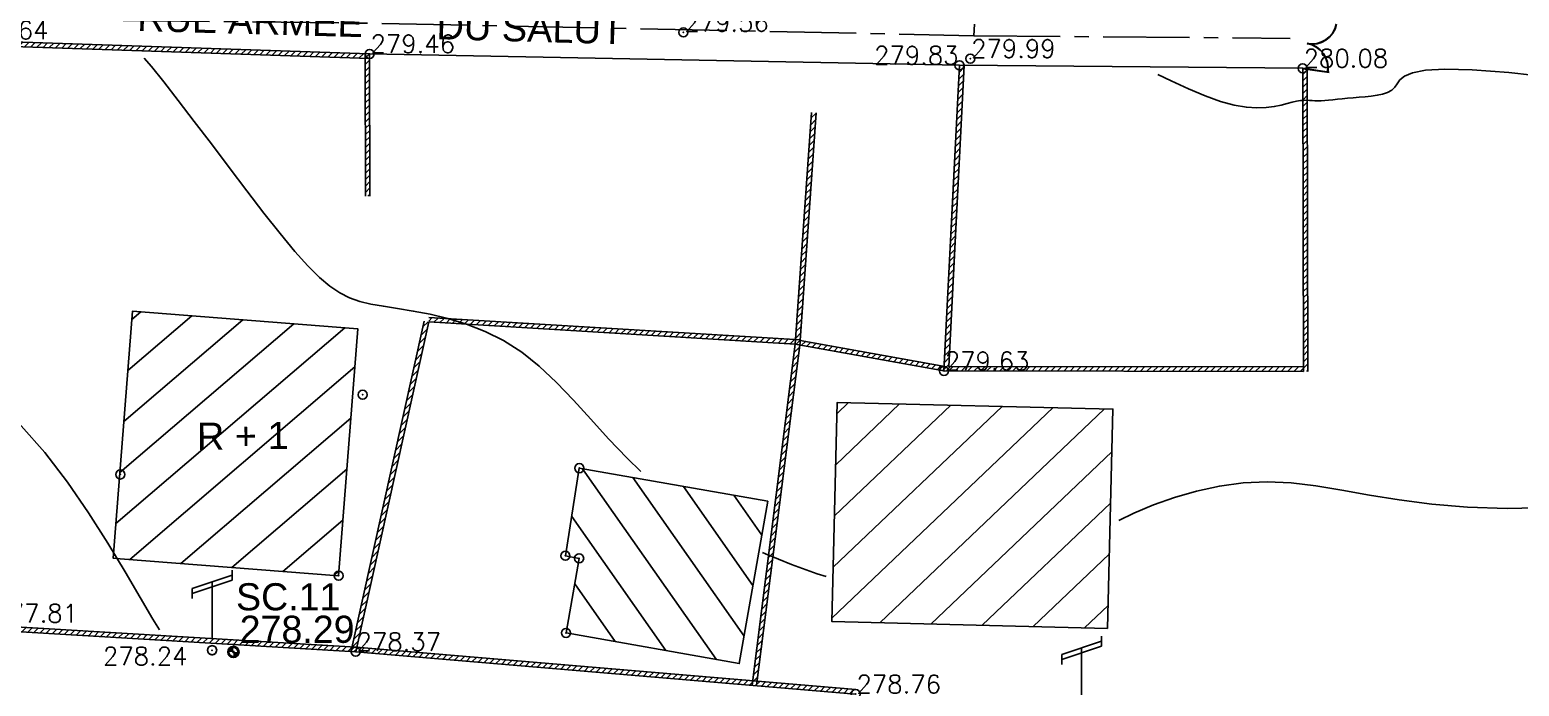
# Model space of a CAD drawing. Header units: millimetres. Extents: x 524954 to 526204, y 9523489 to 9524010.
# Drawn here: x 525629.2 to 525711.5, y 9523721.5 to 9523757.7 of the extents above; entities that cross this region are included whole.
import ezdxf
from ezdxf.enums import TextEntityAlignment as Align

# ---------------------------------------------------------------- set-up
doc = ezdxf.new("R2010")
doc.units = ezdxf.units.MM
doc.header["$PDMODE"] = 32
doc.header["$PDSIZE"] = 0.5
doc.linetypes.add('AXES2', pattern=[28.575, 19.05, -3.175, 3.175, -3.175])
doc.linetypes.add('CACHE2', pattern=[4.7625, 3.175, -1.5875])
for name, color, linetype in [('Axe_Piste', 3, 'AXES2'), ('Bati', 6, 'Continuous'), ('Bati_H', 1, 'Continuous'), ('Cloture', 7, 'Continuous'), ('CN_01_00', 3, 'Continuous'), ('CN_02_00', 4, 'Continuous'), ('CN_10_00', 1, 'Continuous'), ('Murs', 1, 'Continuous'), ('Réseau_Electrique', 1, 'CACHE2'), ('TopoAlt', 3, 'Continuous'), ('TopoAlt polygo', 7, 'Continuous'), ('TOPOJIS', 7, 'Continuous'), ('TOPOJIS polygo', 1, 'Continuous'), ('TopoMat polygo', 1, 'Continuous'), ('Toponomie', 7, 'CACHE2')]:
    doc.layers.add(name, color=color, linetype=linetype)
doc.styles.add('Arial 1.0', font='arial.ttf', dxfattribs={"width": 0.99, "height": 1})
doc.styles.add('Simplex 1.0', font='Simplex.shx', dxfattribs={"width": 0.99, "height": 1})
doc.styles.get("Standard").update_dxf_attribs({"font": 'arial.ttf'})
doc.linetypes.add('LIMITE1', pattern='A,6.35,-2.54,[133,ltypeshp.shx,S=2.54,R=0,X=-2.54,Y=0],-2.54,25.4', length=36.83)
pattern_1 = [(45, (0, 0), (-0.1767766952966, 0.1767766952966), [])]

# ---------------------------------------------------------------- blocks, each defined once
blk = doc.blocks.new('TCPOINT M')
at = {"color": 0}
blk.add_point((0, 0), dxfattribs=at)
at = {"layer": 'TopoAlt', "style": 'Simplex 1.0', "width": 0.99}
blk.add_attdef('ALT', (0.15, 0.15), '', height=1, dxfattribs=at)
blk = doc.blocks.new('e004')
at = {"color": 0}
blk.add_line((0, 3.777478), (0, 0.25), dxfattribs=at)
for points in [[(-1.096503, 3.137365), (-1.096503, 3.412949), (1.096503, 4.142007), (1.096503, 4.417591)], [(-1.096503, 2.861781), (-1.096503, 3.137365), (1.096503, 3.866423), (1.096503, 4.142007)]]:
    blk.add_lwpolyline(points, dxfattribs=at)
blk.add_circle((0, 0), 0.25, dxfattribs=at)
blk = doc.blocks.new('TCPOINT polygo')
at = {"color": 0, "const_width": 0.075}
blk.add_lwpolyline([(0, 0.0375, 1), (0, -0.0375, 1)], format="xyb", close=True, dxfattribs=at)
at = {"color": 0}
blk.add_point((0, 0), dxfattribs=at)
at = {"layer": 'TopoAlt polygo', "style": 'Arial 1.0', "width": 0.99}
blk.add_attdef('ALT', (0.15, 0.15), '', height=2, dxfattribs=at)
at = {"layer": 'TopoMat polygo', "style": 'Arial 1.0', "width": 0.99}
blk.add_attdef('MAT', text='', height=2, dxfattribs=at).set_placement((0.15, -2.5), align=Align.TOP_LEFT)
blk = doc.blocks.new('t014')
at = {"color": 0, "const_width": 1.249375}
for points in [[(0, 0.625313, 0.414214), (-0.625313, 0, 1)], [(0, -0.625312, 0.414214), (0.625313, 0, 0.414214)]]:
    blk.add_lwpolyline(points, format="xyb", dxfattribs=at)
at = {"color": 0}
blk.add_circle((0, 0), 1.25, dxfattribs=at)

msp = doc.modelspace()

# ---------------------------------------------------------------- hatches: boundary and pattern name
at = {"layer": 'Bati_H'}
h = msp.add_hatch(dxfattribs=at)
h.set_pattern_fill('_U', color=256, scale=2, angle=220.55174, style=0, pattern_type=0)
h.set_pattern_definition([(220.551742977, (0, 0), (1.30026898972, -1.5196382972), [])])
h.paths.add_polyline_path([(525646.258, 9523727.587), (525634.203, 9523728.524), (525633.814, 9523728.555), (525634.876, 9523742.197), (525647.319, 9523741.229)])
h = msp.add_hatch(dxfattribs=at)
h.set_pattern_fill('_U', color=256, scale=2, angle=-136.40454, style=0, pattern_type=0)
h.set_pattern_definition([(223.595458057, (-424238.211, 32922.4275), (1.37912427025, -1.44845305316), [])])
h.paths.add_polyline_path([(525688.723, 9523724.677), (525673.504, 9523725.05), (525673.801, 9523737.163), (525689.02, 9523736.79)])
h = msp.add_hatch(dxfattribs=at)
h.set_pattern_fill('_U', color=256, scale=2, angle=125.02529, style=0, pattern_type=0)
h.set_pattern_definition([(125.025288572, (0, 0), (-1.63779761147, -1.14787585733), [])])
h.paths.add_polyline_path([(525658.819, 9523724.427), (525659.544, 9523728.545), (525658.787, 9523728.688), (525659.554, 9523733.527), (525669.962, 9523731.697), (525668.385, 9523722.73), (525668.387, 9523722.744)])
at = {"layer": 'Murs'}
h = msp.add_hatch(dxfattribs=at)
h.set_pattern_fill('_U', color=256, scale=0.25, angle=45, style=0, pattern_type=0)
h.set_pattern_definition(pattern_1)
h.paths.add_polyline_path([(525699.998, 9523758.347), (525700.243, 9523758.295), (525700.296, 9523758.591), (525686.743, 9523758.875), (525683.19, 9523760.282), (525684.772, 9523779.35), (525711.315, 9523776.15), (525711.345, 9523776.398), (525684.545, 9523779.63), (525682.926, 9523760.118), (525686.693, 9523758.626)])
edge = h.paths.add_edge_path()
edge.add_arc((525699.998, 9523758.347), 1.411, 259.8109, 267.17738)
edge.add_arc((525699.507, 9523755.616), 1.387, 69.39814, 72.28756, ccw=False)
edge.add_line((525699.995, 9523756.915), (525700.003, 9523756.96))
edge.add_arc((525699.998, 9523758.347), 1.387, 267.30357, 270.19248, ccw=False)
edge.add_arc((525699.507, 9523755.616), 1.411, 72.41375, 79.78074)
edge.add_line((525699.757, 9523757.005), (525699.749, 9523756.958))
h.paths.add_polyline_path([(525699.757, 9523755.579), (525699.507, 9523755.616), (525699.507, 9523755.616), (525699.545, 9523738.873), (525699.795, 9523738.874)])
h = msp.add_hatch(dxfattribs=at)
h.set_pattern_fill('_U', color=256, scale=0.25, angle=45, style=0, pattern_type=0)
h.set_pattern_definition(pattern_1)
h.paths.add_polyline_path([(525599.957, 9523745.988), (525599.913, 9523746.002), (525602.221, 9523756.743), (525625.522, 9523757.171), (525647.974, 9523756.412), (525647.966, 9523756.162), (525625.52, 9523756.921), (525602.423, 9523756.496), (525600.187, 9523746.086)])
h = msp.add_hatch(dxfattribs=at)
h.set_pattern_fill('_U', color=256, scale=0.25, angle=45, style=0, pattern_type=0)
h.set_pattern_definition(pattern_1)
h.paths.add_polyline_path([(525647.974, 9523756.412), (525647.988, 9523748.549), (525647.738, 9523748.549), (525647.724, 9523756.411)])
h = msp.add_hatch(dxfattribs=at)
h.set_pattern_fill('_U', color=256, scale=0.25, angle=45, style=0, pattern_type=0)
h.set_pattern_definition(pattern_1)
h.paths.add_polyline_path([(525680.55, 9523755.78), (525679.691, 9523738.899), (525699.545, 9523738.873), (525699.546, 9523739.123), (525679.954, 9523739.148), (525680.8, 9523755.767)])
h = msp.add_hatch(dxfattribs=at)
h.set_pattern_fill('_U', color=256, scale=0.25, angle=45, style=0, pattern_type=0)
h.set_pattern_definition(pattern_1)
h.paths.add_polyline_path([(525679.691, 9523738.899), (525671.483, 9523740.378), (525672.382, 9523753.181), (525672.631, 9523753.164), (525671.748, 9523740.584), (525679.736, 9523739.145)])
h = msp.add_hatch(dxfattribs=at)
h.set_pattern_fill('_U', color=256, scale=0.25, angle=45, style=0, pattern_type=0)
h.set_pattern_definition(pattern_1)
h.paths.add_polyline_path([(525647.202, 9523723.388), (525651.235, 9523741.602), (525650.991, 9523741.656), (525646.958, 9523723.442)])
h = msp.add_hatch(dxfattribs=at)
h.set_pattern_fill('_U', color=256, scale=0.25, angle=45, style=0, pattern_type=0)
h.set_pattern_definition(pattern_1)
h.paths.add_polyline_path([(525669.095, 9523721.544), (525671.483, 9523740.378), (525651.235, 9523741.602), (525651.25, 9523741.852), (525671.765, 9523740.611), (525669.343, 9523721.513)])
h = msp.add_hatch(dxfattribs=at)
h.set_pattern_fill('_U', color=256, scale=0.25, angle=45, style=0, pattern_type=0)
h.set_pattern_definition(pattern_1)
h.paths.add_polyline_path([(525647.202, 9523723.388), (525627.16, 9523724.579), (525627.174, 9523724.828), (525647.217, 9523723.637)])
h = msp.add_hatch(dxfattribs=at)
h.set_pattern_fill('_U', color=256, scale=0.25, angle=45, style=0, pattern_type=0)
h.set_pattern_definition(pattern_1)
h.paths.add_polyline_path([(525674.812, 9523721.044), (525647.202, 9523723.388), (525647.224, 9523723.637), (525674.833, 9523721.293)])

# ---------------------------------------------------------------- linework, layer by layer
at = {"layer": 'Axe_Piste', "ltscale": 0.25, "flags": 128}
for points in [[(525684.749, 9523807.949), (525683.714, 9523789.659), (525682.913, 9523779.613), (525681.339, 9523757.416), (525648.253, 9523758.096), (525624.991, 9523758.369), (525604.006, 9523759.142)], [(525681.339, 9523757.416), (525698.821, 9523757.269)]]:
    msp.add_lwpolyline(points, dxfattribs=at)
at = {"layer": 'Bati', "flags": 128}
for points in [[(525646.258, 9523727.587), (525634.203, 9523728.524), (525633.814, 9523728.555), (525634.876, 9523742.197), (525647.319, 9523741.229), (525647.319, 9523741.229)], [(525688.723, 9523724.677), (525673.504, 9523725.05), (525673.801, 9523737.163), (525689.02, 9523736.79), (525689.02, 9523736.79)], [(525658.819, 9523724.427), (525659.544, 9523728.545), (525658.787, 9523728.688), (525659.554, 9523733.527), (525669.962, 9523731.697), (525668.385, 9523722.73), (525668.387, 9523722.744)]]:
    msp.add_lwpolyline(points, close=True, dxfattribs=at)
at = {"layer": 'Cloture', "flags": 128}
for points in [[(525599.957, 9523745.988), (525599.913, 9523746.002), (525602.221, 9523756.743), (525625.522, 9523757.171), (525647.974, 9523756.412)], [(525600.187, 9523746.086), (525602.423, 9523756.496), (525625.52, 9523756.921), (525647.966, 9523756.162)], [(525647.724, 9523756.411), (525647.738, 9523748.549)], [(525647.974, 9523756.412), (525647.988, 9523748.549)], [(525680.55, 9523755.78), (525679.691, 9523738.899), (525699.545, 9523738.873)], [(525680.8, 9523755.767), (525679.954, 9523739.148), (525699.546, 9523739.123)], [(525699.503, 9523755.593), (525700.971, 9523755.377)], [(525699.545, 9523738.873), (525699.507, 9523755.616), (525699.51, 9523755.63)], [(525699.507, 9523755.616), (525700.974, 9523755.4)], [(525699.795, 9523738.874), (525699.757, 9523755.594)], [(525679.691, 9523738.899), (525671.483, 9523740.378), (525672.382, 9523753.181)], [(525679.736, 9523739.145), (525671.748, 9523740.584), (525672.631, 9523753.164)], [(525646.958, 9523723.442), (525650.991, 9523741.656)], [(525647.202, 9523723.388), (525651.235, 9523741.602)], [(525669.095, 9523721.544), (525671.483, 9523740.378), (525651.235, 9523741.602)], [(525669.343, 9523721.513), (525671.765, 9523740.611), (525651.25, 9523741.852)], [(525647.217, 9523723.637), (525627.174, 9523724.828)], [(525647.202, 9523723.388), (525627.16, 9523724.579)], [(525674.812, 9523721.044), (525647.202, 9523723.388)], [(525674.833, 9523721.293), (525647.224, 9523723.637)]]:
    msp.add_lwpolyline(points, dxfattribs=at)
at = {"layer": 'Cloture', "linetype": 'LIMITE1', "ltscale": 0.1, "flags": 128}
msp.add_lwpolyline([(525647.974, 9523756.412), (525680.55, 9523755.78), (525699.507, 9523755.616)], dxfattribs=at)
at = {"layer": 'Cloture'}
for centre, radius, start, end in [((525699.998, 9523758.347), 1.411, 259.67817, 347.97572), ((525699.998, 9523758.347), 1.387, 259.67817, 347.97572), ((525699.507, 9523755.616), 1.387, 351.61541, 79.91296), ((525699.507, 9523755.616), 1.411, 351.61541, 79.91296)]:
    msp.add_arc(centre, radius, start, end, dxfattribs=at)
at = {"layer": 'CN_01_00', "elevation": 279, "flags": 128}
for points in [[(525635.523, 9523756.178), (525635.923, 9523755.707), (525636.61, 9523754.861), (525637.406, 9523753.841), (525638.289, 9523752.682), (525639.232, 9523751.434), (525640.206, 9523750.143), (525641.182, 9523748.856), (525642.134, 9523747.622), (525643.032, 9523746.488), (525643.849, 9523745.5), (525644.565, 9523744.696), (525645.199, 9523744.062), (525645.776, 9523743.574), (525646.322, 9523743.208), (525646.865, 9523742.939), (525647.43, 9523742.742), (525648.044, 9523742.594), (525648.733, 9523742.47), (525649.516, 9523742.347), (525650.384, 9523742.205), (525651.318, 9523742.025), (525652.301, 9523741.791), (525653.316, 9523741.483), (525654.345, 9523741.083), (525655.37, 9523740.574), (525656.373, 9523739.936), (525657.344, 9523739.159), (525658.293, 9523738.264), (525659.236, 9523737.279), (525660.191, 9523736.234), (525661.174, 9523735.155), (525662.201, 9523734.072), (525662.958, 9523733.335)], [(525689.355, 9523730.643), (525690.186, 9523731.042), (525691.262, 9523731.493), (525692.418, 9523731.905), (525693.639, 9523732.258), (525694.908, 9523732.534), (525696.213, 9523732.712), (525697.536, 9523732.775), (525698.87, 9523732.71), (525700.238, 9523732.544), (525701.669, 9523732.31), (525703.192, 9523732.042), (525704.836, 9523731.773), (525706.631, 9523731.537), (525708.607, 9523731.368), (525710.792, 9523731.299), (525713.2, 9523731.355)], [(525669.663, 9523728.872), (525669.838, 9523728.788), (525671.268, 9523728.198), (525672.691, 9523727.696), (525673.186, 9523727.549)]]:
    msp.add_lwpolyline(points, dxfattribs=at)
at = {"layer": 'CN_02_00', "elevation": 278, "flags": 128}
msp.add_lwpolyline([(525623.257, 9523738.893), (525624.463, 9523738.67), (525625.919, 9523738.077), (525627.343, 9523737.125), (525628.72, 9523735.868), (525630.039, 9523734.387), (525631.286, 9523732.76), (525632.448, 9523731.066), (525633.514, 9523729.384), (525634.47, 9523727.794), (525635.303, 9523726.375), (525636.006, 9523725.188), (525636.366, 9523724.591)], dxfattribs=at)
at = {"layer": 'CN_10_00', "elevation": 280, "flags": 128}
msp.add_lwpolyline([(525691.501, 9523755.275), (525692.243, 9523754.917), (525693.204, 9523754.475), (525694.121, 9523754.09), (525694.967, 9523753.786), (525695.724, 9523753.582), (525696.392, 9523753.468), (525696.979, 9523753.428), (525697.491, 9523753.445), (525697.935, 9523753.502), (525698.318, 9523753.582), (525698.647, 9523753.669), (525698.929, 9523753.746), (525699.17, 9523753.8), (525699.379, 9523753.832), (525699.562, 9523753.846), (525699.726, 9523753.848), (525699.879, 9523753.84), (525700.028, 9523753.83), (525700.181, 9523753.82), (525700.343, 9523753.815), (525700.523, 9523753.819), (525700.72, 9523753.831), (525700.935, 9523753.85), (525701.169, 9523753.874), (525701.422, 9523753.902), (525701.693, 9523753.931), (525701.983, 9523753.96), (525702.293, 9523753.987), (525702.621, 9523754.012), (525702.958, 9523754.039), (525703.293, 9523754.074), (525703.618, 9523754.123), (525703.92, 9523754.191), (525704.191, 9523754.284), (525704.419, 9523754.407), (525704.595, 9523754.566), (525704.723, 9523754.763), (525704.872, 9523754.978), (525705.126, 9523755.189), (525705.569, 9523755.374), (525706.283, 9523755.508), (525707.354, 9523755.569), (525708.864, 9523755.535), (525710.898, 9523755.382), (525713.502, 9523755.098)], dxfattribs=at)

# ---------------------------------------------------------------- block references
at = {"layer": 'Réseau_Electrique'}
for p in [(525639.276, 9523723.473), (525687.293, 9523719.82)]:
    msp.add_blockref('e004', p, dxfattribs=at)
at = {"layer": 'TOPOJIS'}
ref = msp.add_blockref('TCPOINT M', (525665.305, 9523757.598, 279.56), dxfattribs=at)
ref.add_attrib('ALT', '279.56', (525665.355, 9523757.648, 279.56), dxfattribs={"layer": 'TopoAlt', "height": 1, "style": 'Simplex 1.0', "width": 0.99})
ref = msp.add_blockref('TCPOINT M', (525625.522, 9523757.171, 278.64), dxfattribs=at)
ref.add_attrib('ALT', '278.64', (525625.572, 9523757.221, 278.64), dxfattribs={"layer": 'TopoAlt', "height": 1, "style": 'Simplex 1.0', "width": 0.99})
ref = msp.add_blockref('TCPOINT M', (525647.974, 9523756.412, 279.46), dxfattribs=at)
ref.add_attrib('ALT', '279.46', (525648.024, 9523756.462, 279.46), dxfattribs={"layer": 'TopoAlt', "height": 1, "style": 'Simplex 1.0', "width": 0.99})
ref = msp.add_blockref('TCPOINT M', (525681.144, 9523756.148, 279.99), dxfattribs=at)
ref.add_attrib('ALT', '279.99', (525681.194, 9523756.198, 279.99), dxfattribs={"layer": 'TopoAlt', "height": 1, "style": 'Simplex 1.0', "width": 0.99})
ref = msp.add_blockref('TCPOINT M', (525680.55, 9523755.78, 279.83), dxfattribs=at)
ref.add_attrib('ALT', '279.83', dxfattribs={"layer": 'TopoAlt', "height": 1, "style": 'Simplex 1.0', "width": 0.99}).set_placement((525680.5, 9523755.83, 279.83), align=Align.RIGHT)
ref = msp.add_blockref('TCPOINT M', (525699.507, 9523755.616, 280.08), dxfattribs=at)
ref.add_attrib('ALT', '280.08', (525699.557, 9523755.666, 280.08), dxfattribs={"layer": 'TopoAlt', "height": 1, "style": 'Simplex 1.0', "width": 0.99})
ref = msp.add_blockref('TCPOINT M', (525679.691, 9523738.899, 279.63), dxfattribs=at)
ref.add_attrib('ALT', '279.63', (525679.741, 9523738.949, 279.63), dxfattribs={"layer": 'TopoAlt', "height": 1, "style": 'Simplex 1.0', "width": 0.99})
for p in [(525647.592, 9523737.582), (525634.209, 9523733.178), (525659.554, 9523733.527), (525658.787, 9523728.688), (525659.544, 9523728.545), (525646.258, 9523727.587), (525658.819, 9523724.427)]:
    msp.add_blockref('TCPOINT M', p, dxfattribs=at)
ref = msp.add_blockref('TCPOINT M', (525627.046, 9523724.859, 277.81), dxfattribs=at)
ref.add_attrib('ALT', '277.81', (525627.196, 9523725.009, 277.81), dxfattribs={"layer": 'TopoAlt', "height": 1, "style": 'Simplex 1.0', "width": 0.99})
ref = msp.add_blockref('TCPOINT M', (525647.202, 9523723.388, 278.37), dxfattribs=at)
ref.add_attrib('ALT', '278.37', (525647.252, 9523723.438, 278.37), dxfattribs={"layer": 'TopoAlt', "height": 1, "style": 'Simplex 1.0', "width": 0.99})
ref = msp.add_blockref('TCPOINT M', (525639.276, 9523723.473, 278.242), dxfattribs=at)
ref.add_attrib('ALT', '278.24', (525633.245, 9523722.645, 278.242), dxfattribs={"layer": 'TopoAlt', "height": 1, "style": 'Simplex 1.0', "width": 0.99})
ref = msp.add_blockref('TCPOINT M', (525674.812, 9523721.044, 278.76), dxfattribs=at)
ref.add_attrib('ALT', '278.76', (525674.862, 9523721.094, 278.76), dxfattribs={"layer": 'TopoAlt', "height": 1, "style": 'Simplex 1.0', "width": 0.99})
at = {"layer": 'TOPOJIS polygo'}
ref = msp.add_blockref('TCPOINT polygo', (525640.451, 9523723.374, 278.29), dxfattribs=at)
ref.add_attrib('MAT', 'SC.11', (525640.595, 9523725.672, 278.29), dxfattribs={"layer": 'TopoMat polygo', "height": 1.5, "style": 'Arial 1.0', "width": 0.99})
ref.add_attrib('ALT', '278.29', dxfattribs={"layer": 'TopoAlt polygo', "height": 1.5, "style": 'Arial 1.0', "width": 0.99}).set_placement((525640.796, 9523725.378, 278.29), align=Align.TOP_LEFT)
at = {"layer": 'TOPOJIS polygo', "xscale": 0.25, "yscale": 0.25, "zscale": 0.25}
msp.add_blockref('t014', (525640.451, 9523723.374), dxfattribs=at)

# ---------------------------------------------------------------- texts
at = {"layer": 'Toponomie', "char_height": 1.5, "attachment_point": 1}
for s, insert, width, rotation in [('\\pxqc;RUE ARMEE       DU SALUT', (525628.528, 9523759.359), 40.17376, 358.42824), ('\\pxqc;R + 1', (525625.439, 9523735.898), 31.0395, 0.60302)]:
    msp.add_mtext(s, dxfattribs=dict(at, insert=insert, width=width, rotation=rotation))

doc.saveas('drawing.dxf')
